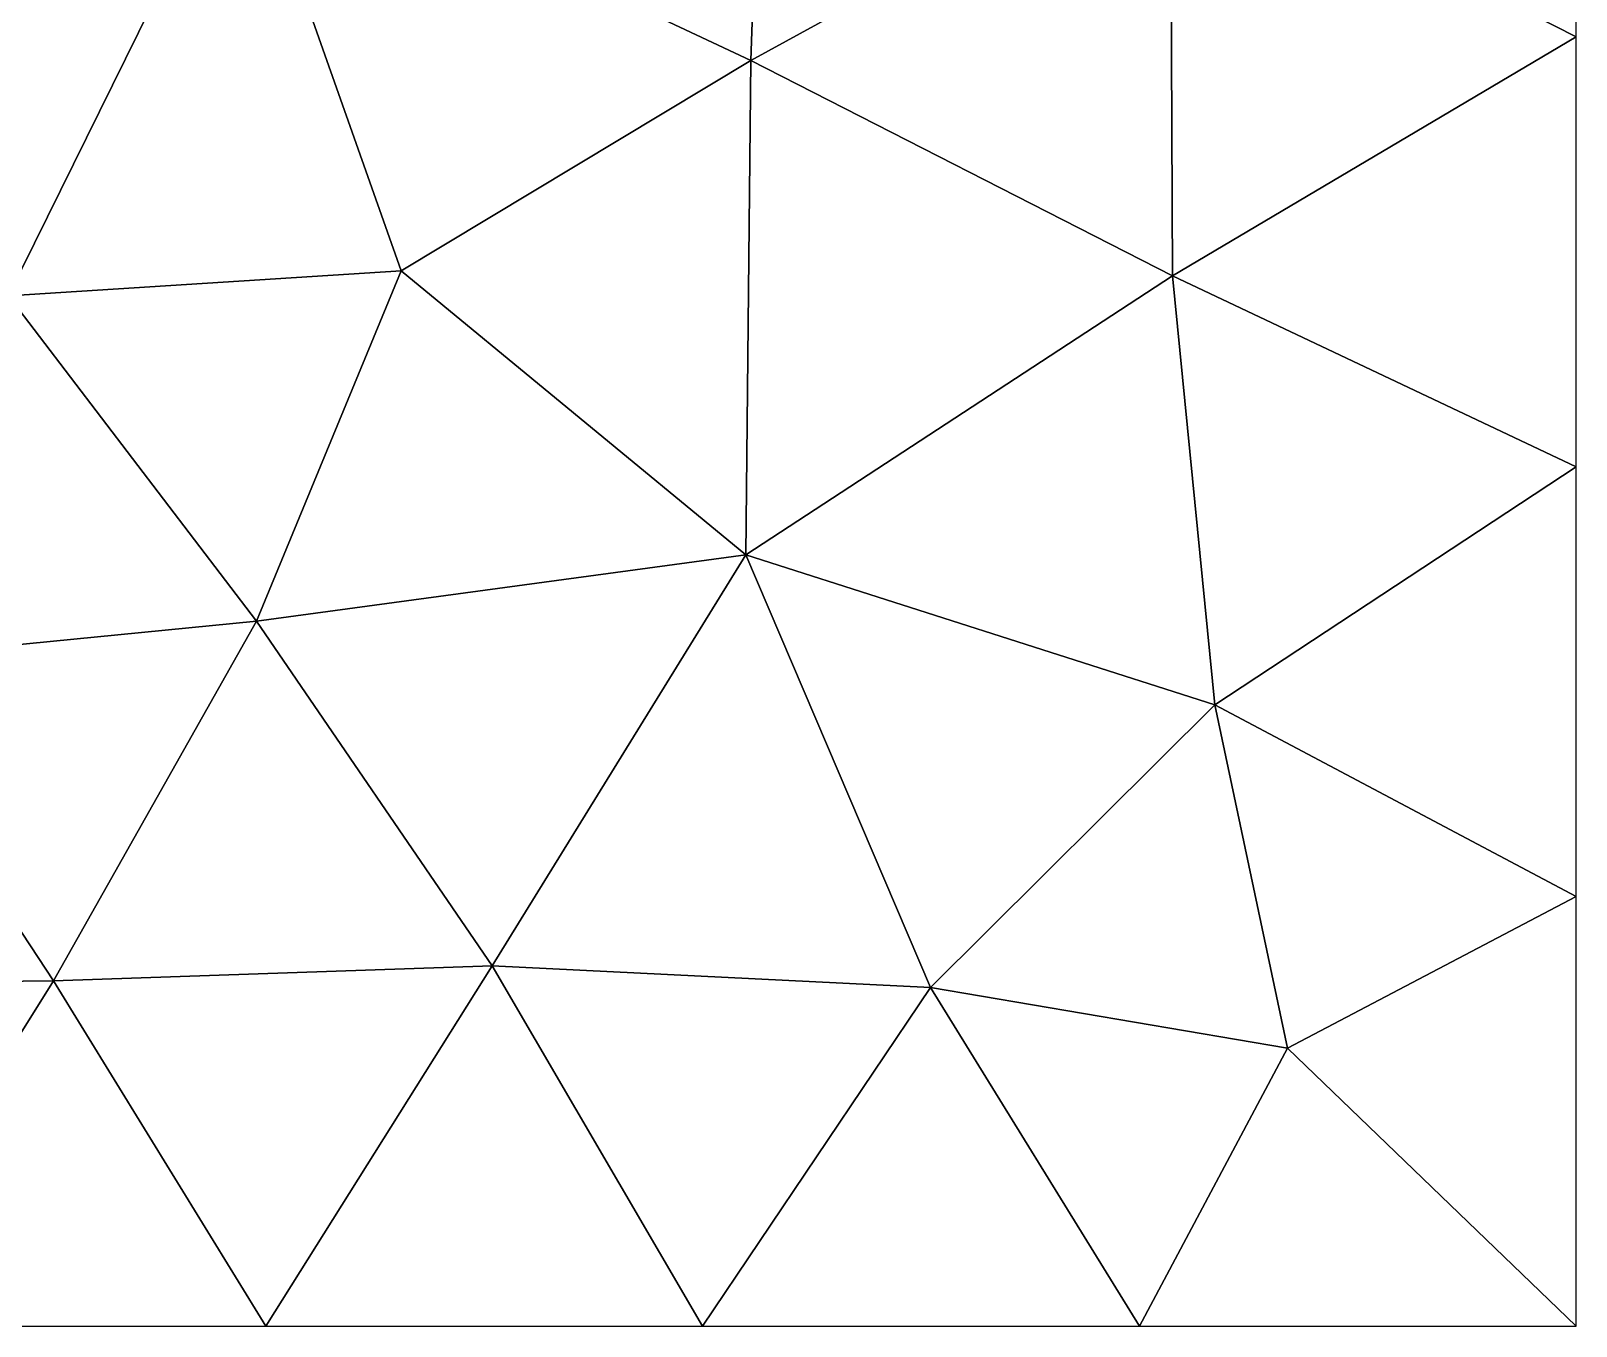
# Model space of a CAD drawing. Header units: metres. Extents: x 0 to 72, y -280 to 0.
# Drawn here: x 35.92 to 72.5, y -280 to -249.34 of the extents above; entities that cross this region are included whole.
import ezdxf

# ---------------------------------------------------------------- set-up
doc = ezdxf.new("R2010")
doc.units = ezdxf.units.M

msp = doc.modelspace()

# ---------------------------------------------------------------- linework, layer by layer
at = {"layer": 'layer', "color": 0}
for points in [[(52.9599, -250.038), (53.3369, -239.35), (40.9324, -244.383)], [(52.9599, -250.038), (62.9014, -244.591), (53.3369, -239.35)], [(72.5, -249.482), (72.5, -239.31), (62.9014, -244.591)], [(35.3872, -255.609), (40.9324, -244.383), (28.89, -248.842)], [(35.3872, -255.609), (44.682, -255.017), (40.9324, -244.383)], [(44.682, -255.017), (52.9599, -250.038), (40.9324, -244.383)], [(62.9441, -255.133), (62.9014, -244.591), (52.9599, -250.038)], [(62.9441, -255.133), (72.5, -249.482), (62.9014, -244.591)], [(72.5, -259.655), (72.5, -249.482), (62.9441, -255.133)], [(52.8441, -261.745), (52.9599, -250.038), (44.682, -255.017)], [(52.8441, -261.745), (62.9441, -255.133), (52.9599, -250.038)], [(35.3872, -255.609), (41.2621, -263.309), (44.682, -255.017)], [(41.2621, -263.309), (52.8441, -261.745), (44.682, -255.017)], [(63.9464, -265.293), (62.9441, -255.133), (52.8441, -261.745)], [(63.9464, -265.293), (72.5, -259.655), (62.9441, -255.133)], [(31.4807, -264.274), (41.2621, -263.309), (35.3872, -255.609)], [(72.5, -269.827), (72.5, -259.655), (63.9464, -265.293)], [(41.2621, -263.309), (46.8404, -271.473), (52.8441, -261.745)], [(46.8404, -271.473), (57.2127, -271.986), (52.8441, -261.745)], [(52.8441, -261.745), (57.2127, -271.986), (63.9464, -265.293)], [(31.4807, -264.274), (36.4513, -271.825), (41.2621, -263.309)], [(36.4513, -271.825), (46.8404, -271.473), (41.2621, -263.309)], [(26.3667, -271.939), (36.4513, -271.825), (31.4807, -264.274)], [(57.2127, -271.986), (65.6657, -273.42), (63.9464, -265.293)], [(65.6657, -273.42), (72.5, -269.827), (63.9464, -265.293)], [(72.5, -280), (72.5, -269.827), (65.6657, -273.42)], [(36.4513, -271.825), (41.4811, -280), (46.8404, -271.473)], [(41.4811, -280), (51.8207, -280), (46.8404, -271.473)], [(46.8404, -271.473), (51.8207, -280), (57.2127, -271.986)], [(26.3667, -271.939), (31.3429, -280), (36.4513, -271.825)], [(31.3429, -280), (41.4811, -280), (36.4513, -271.825)], [(51.8207, -280), (62.1604, -280), (57.2127, -271.986)], [(57.2127, -271.986), (62.1604, -280), (65.6657, -273.42)], [(62.1604, -280), (72.5, -280), (65.6657, -273.42)]]:
    msp.add_3dface(points, dxfattribs=at)

doc.saveas('drawing.dxf')
